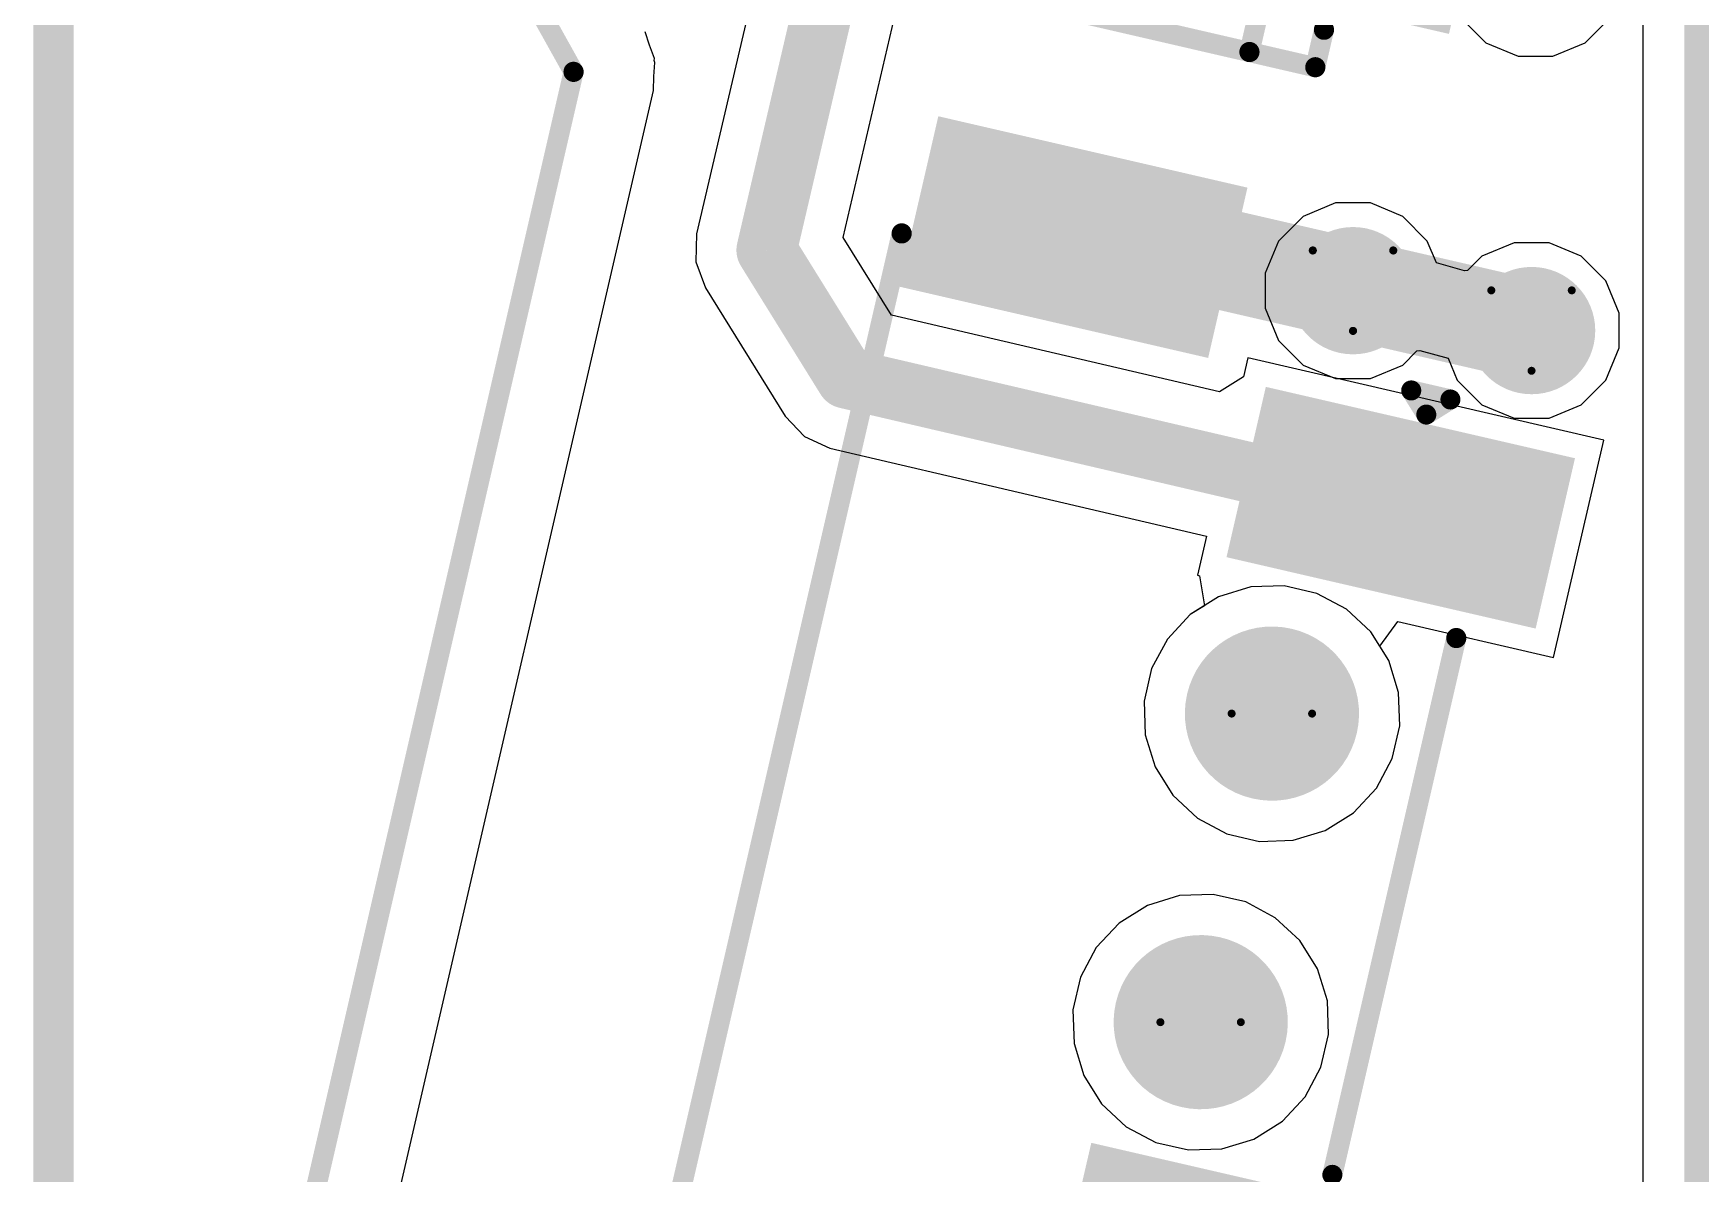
# Model space of a CAD drawing. Header units: inches. Extents: x -6 to 385, y -2 to 98.
# Drawn here: x -6.04 to 4.49, y 29.45 to 36.65 of the extents above; entities that cross this region are included whole.
import ezdxf

# ---------------------------------------------------------------- set-up
doc = ezdxf.new("R2010")
doc.units = ezdxf.units.IN
for name, color, linetype in [('Board outline', 216, 'Continuous'), ('Bottom Layer', 5, 'Continuous'), ('Bottom Overlay', 54, 'Continuous'), ('Bottom Paste', 16, 'Continuous'), ('Bottom Solder', 6, 'Continuous'), ('Dimensions', 6, 'Continuous'), ('Drill Drawing', 1, 'Continuous'), ('Layer 1', 16, 'Continuous'), ('Layer 2', 76, 'Continuous'), ('Pad Holes', 156, 'Continuous'), ('Top Layer', 1, 'Continuous'), ('Top Solder', 216, 'Continuous'), ('Via Holes', 16, 'Continuous')]:
    doc.layers.add(name, color=color, linetype=linetype)

# ---------------------------------------------------------------- blocks, each defined once
blk = doc.blocks.new('SOD_123__B__D____________B_77')
at = {"layer": 'Bottom Layer'}
for points in [[(-1.22, -0.53), (-2.15, -0.53), (-2.15, 0.53), (-1.22, 0.53)], [(2.15, -0.53), (1.22, -0.53), (1.22, 0.53), (2.15, 0.53)]]:
    blk.add_hatch(color=5, dxfattribs=at).paths.add_polyline_path(points)
at = {"layer": 'Bottom Paste'}
for points in [[(-1.22, -0.53), (-2.15, -0.53), (-2.15, 0.53), (-1.22, 0.53)], [(2.15, -0.53), (1.22, -0.53), (1.22, 0.53), (2.15, 0.53)]]:
    blk.add_hatch(color=16, dxfattribs=at).paths.add_polyline_path(points)
at = {"layer": 'Bottom Solder'}
for points in [[(-1.169, -0.581), (-2.201, -0.581), (-2.201, 0.581), (-1.169, 0.581)], [(2.201, -0.581), (1.169, -0.581), (1.169, 0.581), (2.201, 0.581)]]:
    blk.add_hatch(color=6, dxfattribs=at).paths.add_polyline_path(points)
at = {"layer": 'Bottom Overlay'}
for points in [[(-1.426, 0.733, 0.127, 0.127, 0), (-1.426, 0.976, 0.127, 0.127, 0)], [(-1.426, 0.976, 0.127, 0.127, 0), (1.426, 0.976, 0.127, 0.127, 0)], [(-1.017, -0.976, 0.127, 0.127, 0), (-1.017, 0.976, 0.127, 0.127, 0)], [(0.999, -0.976, 0.127, 0.127, 0), (0.999, 0.976, 0.127, 0.127, 0)], [(1.426, 0.733, 0.127, 0.127, 0), (1.426, 0.976, 0.127, 0.127, 0)], [(-0.381, 0.381, 0.127, 0.127, 0), (0, 0, 0.127, 0.127, 0)], [(-0.381, -0.381, 0.127, 0.127, 0), (-0.381, 0.381, 0.127, 0.127, 0)], [(0, -0.381, 0.127, 0.127, 0), (0, 0.381, 0.127, 0.127, 0)], [(0, 0, 0.127, 0.127, 0), (0.381, 0.381, 0.127, 0.127, 0)], [(0.381, -0.381, 0.127, 0.127, 0), (0.381, 0.381, 0.127, 0.127, 0)], [(-0.762, 0, 0.127, 0.127, 0), (0.762, 0, 0.127, 0.127, 0)], [(-0.381, -0.381, 0.127, 0.127, 0), (0, 0, 0.127, 0.127, 0)], [(0, 0, 0.127, 0.127, 0), (0.381, -0.381, 0.127, 0.127, 0)], [(-1.426, -0.976, 0.127, 0.127, 0), (-1.426, -0.733, 0.127, 0.127, 0)], [(1.426, -0.976, 0.127, 0.127, 0), (1.426, -0.733, 0.127, 0.127, 0)], [(-1.426, -0.976, 0.127, 0.127, 0), (1.426, -0.976, 0.127, 0.127, 0)]]:
    blk.add_lwpolyline(points, format="xyseb", dxfattribs=at)
for points in [[(-1.458, 0.976, 0.0635, 0.0635, 1), (-1.394, 0.976, 0.0635, 0.0635, 1)], [(-1.458, 0.976, 0.0635, 0.0635, 1), (-1.394, 0.976, 0.0635, 0.0635, 1)], [(-1.049, 0.976, 0.0635, 0.0635, 1), (-0.985, 0.976, 0.0635, 0.0635, 1)], [(0.967, 0.976, 0.0635, 0.0635, 1), (1.031, 0.976, 0.0635, 0.0635, 1)], [(1.394, 0.976, 0.0635, 0.0635, 1), (1.458, 0.976, 0.0635, 0.0635, 1)], [(1.394, 0.976, 0.0635, 0.0635, 1), (1.458, 0.976, 0.0635, 0.0635, 1)], [(-1.458, 0.733, 0.0635, 0.0635, 1), (-1.394, 0.733, 0.0635, 0.0635, 1)], [(1.394, 0.733, 0.0635, 0.0635, 1), (1.458, 0.733, 0.0635, 0.0635, 1)], [(-0.413, 0.381, 0.0635, 0.0635, 1), (-0.349, 0.381, 0.0635, 0.0635, 1)], [(-0.413, 0.381, 0.0635, 0.0635, 1), (-0.349, 0.381, 0.0635, 0.0635, 1)], [(-0.032, 0.381, 0.0635, 0.0635, 1), (0.032, 0.381, 0.0635, 0.0635, 1)], [(0.349, 0.381, 0.0635, 0.0635, 1), (0.413, 0.381, 0.0635, 0.0635, 1)], [(0.349, 0.381, 0.0635, 0.0635, 1), (0.413, 0.381, 0.0635, 0.0635, 1)], [(-0.794, 0, 0.0635, 0.0635, 1), (-0.73, 0, 0.0635, 0.0635, 1)], [(-0.032, 0, 0.0635, 0.0635, 1), (0.032, 0, 0.0635, 0.0635, 1)], [(-0.032, 0, 0.0635, 0.0635, 1), (0.032, 0, 0.0635, 0.0635, 1)], [(-0.032, 0, 0.0635, 0.0635, 1), (0.032, 0, 0.0635, 0.0635, 1)], [(-0.032, 0, 0.0635, 0.0635, 1), (0.032, 0, 0.0635, 0.0635, 1)], [(0.73, 0, 0.0635, 0.0635, 1), (0.794, 0, 0.0635, 0.0635, 1)], [(-0.413, -0.381, 0.0635, 0.0635, 1), (-0.349, -0.381, 0.0635, 0.0635, 1)], [(-0.413, -0.381, 0.0635, 0.0635, 1), (-0.349, -0.381, 0.0635, 0.0635, 1)], [(-0.032, -0.381, 0.0635, 0.0635, 1), (0.032, -0.381, 0.0635, 0.0635, 1)], [(0.349, -0.381, 0.0635, 0.0635, 1), (0.413, -0.381, 0.0635, 0.0635, 1)], [(0.349, -0.381, 0.0635, 0.0635, 1), (0.413, -0.381, 0.0635, 0.0635, 1)], [(-1.458, -0.733, 0.0635, 0.0635, 1), (-1.394, -0.733, 0.0635, 0.0635, 1)], [(1.394, -0.733, 0.0635, 0.0635, 1), (1.458, -0.733, 0.0635, 0.0635, 1)], [(-1.458, -0.976, 0.0635, 0.0635, 1), (-1.394, -0.976, 0.0635, 0.0635, 1)], [(-1.458, -0.976, 0.0635, 0.0635, 1), (-1.394, -0.976, 0.0635, 0.0635, 1)], [(-1.049, -0.976, 0.0635, 0.0635, 1), (-0.985, -0.976, 0.0635, 0.0635, 1)], [(0.967, -0.976, 0.0635, 0.0635, 1), (1.031, -0.976, 0.0635, 0.0635, 1)], [(1.394, -0.976, 0.0635, 0.0635, 1), (1.458, -0.976, 0.0635, 0.0635, 1)], [(1.394, -0.976, 0.0635, 0.0635, 1), (1.458, -0.976, 0.0635, 0.0635, 1)]]:
    blk.add_lwpolyline(points, format="xyseb", close=True, dxfattribs=at)
blk = doc.blocks.new('TP12422673_B_105')
at = {"layer": 'Bottom Layer'}
for points in [[(-2, 2.1), (-2, 0.3), (-2.9, 0.3), (-2.9, 2.1)], [(2.9, 2.1), (2.9, 0.3), (2, 0.3), (2, 2.1)], [(-3.2, -0.3), (-3.2, -2.1), (-4.1, -2.1), (-4.1, -0.3)], [(4.1, -0.3), (4.1, -2.1), (3.2, -2.1), (3.2, -0.3)]]:
    blk.add_hatch(color=5, dxfattribs=at).paths.add_polyline_path(points)
at = {"layer": 'Bottom Paste'}
for points in [[(-2, 2.1), (-2, 0.3), (-2.9, 0.3), (-2.9, 2.1)], [(2.9, 2.1), (2.9, 0.3), (2, 0.3), (2, 2.1)], [(-3.2, -0.3), (-3.2, -2.1), (-4.1, -2.1), (-4.1, -0.3)], [(4.1, -0.3), (4.1, -2.1), (3.2, -2.1), (3.2, -0.3)]]:
    blk.add_hatch(color=16, dxfattribs=at).paths.add_polyline_path(points)
at = {"layer": 'Bottom Solder'}
for points in [[(-1.898, 2.202), (-1.898, 0.198), (-3.002, 0.198), (-3.002, 2.202)], [(3.002, 2.202), (3.002, 0.198), (1.898, 0.198), (1.898, 2.202)], [(-3.098, -0.198), (-3.098, -2.202), (-4.202, -2.202), (-4.202, -0.198)], [(4.202, -0.198), (4.202, -2.202), (3.098, -2.202), (3.098, -0.198)]]:
    blk.add_hatch(color=6, dxfattribs=at).paths.add_polyline_path(points)
h = blk.add_hatch(color=6, dxfattribs=at)
edge = h.paths.add_edge_path()
edge.add_arc((-1, 0.7), 0.102, 0, 360)
h = blk.add_hatch(color=6, dxfattribs=at)
edge = h.paths.add_edge_path()
edge.add_arc((1, 0.7), 0.102, 0, 360)
at = {"layer": 'Pad Holes'}
h = blk.add_hatch(color=7, dxfattribs=at)
edge = h.paths.add_edge_path()
edge.add_arc((-1, 0.7), 0.55, 0, 360)
h = blk.add_hatch(color=7, dxfattribs=at)
edge = h.paths.add_edge_path()
edge.add_arc((1, 0.7), 0.55, 0, 360)
at = {"layer": 'Top Solder'}
h = blk.add_hatch(color=216, dxfattribs=at)
edge = h.paths.add_edge_path()
edge.add_arc((-1, 0.7), 0.102, 0, 360)
h = blk.add_hatch(color=216, dxfattribs=at)
edge = h.paths.add_edge_path()
edge.add_arc((1, 0.7), 0.102, 0, 360)
at = {"layer": 'Bottom Overlay'}
for points in [[(1.753, 1.727, 0.127, 0.127, 0), (-1.727, 1.727, 0.127, 0.127, 0)], [(-3.187, 1.098, 0.127, 0.127, 0), (-3.187, 1.352, 0.127, 0.127, 0)], [(-3.06, 1.225, 0.127, 0.127, 0), (-3.187, 1.352, 0.127, 0.127, 0)], [(-3.187, 1.098, 0.127, 0.127, 0), (-3.06, 1.225, 0.127, 0.127, 0)], [(3.531, -2.261, 0.127, 0.127, 0), (-3.429, -2.261, 0.127, 0.127, 0)]]:
    blk.add_lwpolyline(points, format="xyseb", dxfattribs=at)
for points in [[(-1.759, 1.727, 0.0635, 0.0635, 1), (-1.695, 1.727, 0.0635, 0.0635, 1)], [(1.721, 1.727, 0.0635, 0.0635, 1), (1.784, 1.727, 0.0635, 0.0635, 1)], [(-3.218, 1.352, 0.0635, 0.0635, 1), (-3.155, 1.352, 0.0635, 0.0635, 1)], [(-3.218, 1.352, 0.0635, 0.0635, 1), (-3.155, 1.352, 0.0635, 0.0635, 1)], [(-3.091, 1.225, 0.0635, 0.0635, 1), (-3.028, 1.225, 0.0635, 0.0635, 1)], [(-3.091, 1.225, 0.0635, 0.0635, 1), (-3.028, 1.225, 0.0635, 0.0635, 1)], [(-3.218, 1.098, 0.0635, 0.0635, 1), (-3.155, 1.098, 0.0635, 0.0635, 1)], [(-3.218, 1.098, 0.0635, 0.0635, 1), (-3.155, 1.098, 0.0635, 0.0635, 1)], [(-3.461, -2.261, 0.0635, 0.0635, 1), (-3.397, -2.261, 0.0635, 0.0635, 1)], [(3.499, -2.261, 0.0635, 0.0635, 1), (3.562, -2.261, 0.0635, 0.0635, 1)]]:
    blk.add_lwpolyline(points, format="xyseb", close=True, dxfattribs=at)

msp = doc.modelspace()

# ---------------------------------------------------------------- hatches: boundary and pattern name
at = {"layer": 'Bottom Layer'}
h = msp.add_hatch(color=5, dxfattribs=at)
edge = h.paths.add_edge_path()
edge.add_arc((2.291, 35.026), 0.3, 0, 360)
h = msp.add_hatch(color=5, dxfattribs=at)
edge = h.paths.add_edge_path()
edge.add_arc((3.419, 34.774), 0.3, 0, 360)
at = {"layer": 'Bottom Solder'}
h = msp.add_hatch(color=6, dxfattribs=at)
edge = h.paths.add_edge_path()
edge.add_arc((2.291, 35.026), 0.402, 0, 360)
h = msp.add_hatch(color=6, dxfattribs=at)
edge = h.paths.add_edge_path()
edge.add_arc((3.419, 34.774), 0.402, 0, 360)
at = {"layer": 'Layer 1'}
h = msp.add_hatch(color=16, dxfattribs=at)
edge = h.paths.add_edge_path()
edge.add_arc((2.291, 35.026), 0.3, 0, 360)
h = msp.add_hatch(color=16, dxfattribs=at)
edge = h.paths.add_edge_path()
edge.add_arc((3.419, 34.774), 0.3, 0, 360)
at = {"layer": 'Layer 2'}
h = msp.add_hatch(color=76, dxfattribs=at)
edge = h.paths.add_edge_path()
edge.add_arc((2.291, 35.026), 0.3, 0, 360)
h = msp.add_hatch(color=76, dxfattribs=at)
edge = h.paths.add_edge_path()
edge.add_arc((3.419, 34.774), 0.3, 0, 360)
at = {"layer": 'Top Layer'}
h = msp.add_hatch(color=1, dxfattribs=at)
edge = h.paths.add_edge_path()
edge.add_arc((2.291, 35.026), 0.3, 0, 360)
h = msp.add_hatch(color=1, dxfattribs=at)
edge = h.paths.add_edge_path()
edge.add_arc((3.419, 34.774), 0.3, 0, 360)
at = {"layer": 'Top Solder'}
h = msp.add_hatch(color=216, dxfattribs=at)
edge = h.paths.add_edge_path()
edge.add_arc((2.291, 35.026), 0.402, 0, 360)
h = msp.add_hatch(color=216, dxfattribs=at)
edge = h.paths.add_edge_path()
edge.add_arc((3.419, 34.774), 0.402, 0, 360)
at = {"layer": 'Via Holes'}
h = msp.add_hatch(color=7, dxfattribs=at)
edge = h.paths.add_edge_path()
edge.add_arc((2.291, 35.026), 0.15, 0, 360)
h = msp.add_hatch(color=7, dxfattribs=at)
edge = h.paths.add_edge_path()
edge.add_arc((3.419, 34.774), 0.15, 0, 360)

# ---------------------------------------------------------------- linework, layer by layer
at = {"layer": 'Board outline'}
for points in [[(-3.332, 37.664, 0.127, 0.127, 0), (-2.632, 36.408, 0.127, 0.127, 0)], [(-4.42, 28.661, 0.127, 0.127, 0), (-2.632, 36.408, 0.127, 0.127, 0)]]:
    msp.add_lwpolyline(points, format="xyseb", dxfattribs=at)
msp.add_lwpolyline([(-2.664, 36.408, 0.0635, 0.0635, 1), (-2.6, 36.408, 0.0635, 0.0635, 1)], format="xyseb", close=True, dxfattribs=at)
msp.add_lwpolyline([(-2.664, 36.408, 0.0635, 0.0635, 1), (-2.6, 36.408, 0.0635, 0.0635, 1)], format="xyseb", close=True, dxfattribs=at)
at = {"layer": 'Bottom Layer'}
for p, q in [((-1.407, 37.304), (-1.855, 35.385)), ((-0.929, 35.362), (-0.495, 37.223)), ((-2.152, 36.576), (-2.18, 36.66)), ((-2.121, 36.493), (-2.152, 36.576)), ((-2.125, 36.379), (-2.118, 36.467)), ((-2.122, 36.48), (-2.121, 36.493)), ((-2.118, 36.467), (-2.122, 36.48)), ((-2.127, 36.291), (-2.125, 36.379)), ((-3.916, 28.545), (-2.127, 36.291)), ((-1.855, 35.385), (-1.86, 35.208)), ((-1.855, 35.385), (-1.855, 35.385)), ((-0.624, 34.871), (-0.929, 35.362)), ((-1.86, 35.208), (-1.798, 35.043)), ((-1.798, 35.043), (-1.295, 34.233)), ((1.448, 34.388), (-0.624, 34.871)), ((1.626, 34.601), (1.599, 34.482)), ((3.875, 34.082), (1.626, 34.601)), ((1.599, 34.482), (1.448, 34.388)), ((-1.295, 34.233), (-1.174, 34.104)), ((-1.174, 34.104), (-1.013, 34.031)), ((-1.013, 34.031), (-1.013, 34.031)), ((-1.013, 34.031), (1.366, 33.476)), ((3.558, 32.71), (3.875, 34.082)), ((1.366, 33.476), (1.309, 33.229)), ((1.309, 33.229), (1.321, 33.226)), ((1.321, 33.226), (1.352, 33.036)), ((1.263, 32.981), (1.119, 32.826)), ((1.352, 33.036), (1.263, 32.981)), ((2.461, 32.781), (2.573, 32.937)), ((2.573, 32.937), (3.558, 32.71)), ((1.119, 32.826), (1.019, 32.639)), ((2.517, 32.691), (2.461, 32.781)), ((2.579, 32.489), (2.517, 32.691)), ((1.019, 32.639), (0.971, 32.433)), ((2.586, 32.277), (2.579, 32.489)), ((0.971, 32.433), (0.979, 32.221)), ((2.538, 32.071), (2.586, 32.277)), ((0.979, 32.221), (1.041, 32.019)), ((1.041, 32.019), (1.153, 31.839)), ((2.439, 31.884), (2.538, 32.071)), ((1.153, 31.839), (1.308, 31.695)), ((2.295, 31.729), (2.439, 31.884)), ((2.115, 31.617), (2.295, 31.729)), ((1.308, 31.695), (1.495, 31.595)), ((1.495, 31.595), (1.701, 31.548)), ((1.913, 31.555), (2.115, 31.617)), ((1.701, 31.548), (1.913, 31.555)), ((1.195, 31.206), (0.993, 31.144)), ((1.407, 31.213), (1.195, 31.206)), ((1.613, 31.166), (1.407, 31.213)), ((0.993, 31.144), (0.813, 31.032)), ((1.8, 31.066), (1.613, 31.166)), ((1.955, 30.922), (1.8, 31.066)), ((0.813, 31.032), (0.669, 30.877)), ((0.669, 30.877), (0.569, 30.69)), ((2.067, 30.742), (1.955, 30.922)), ((0.569, 30.69), (0.522, 30.484)), ((2.129, 30.54), (2.067, 30.742)), ((2.136, 30.328), (2.129, 30.54)), ((0.522, 30.484), (0.529, 30.272)), ((2.088, 30.122), (2.136, 30.328)), ((0.529, 30.272), (0.591, 30.07)), ((1.989, 29.935), (2.088, 30.122)), ((0.591, 30.07), (0.703, 29.89)), ((1.845, 29.78), (1.989, 29.935)), ((0.703, 29.89), (0.858, 29.746)), ((0.858, 29.746), (1.045, 29.647)), ((1.665, 29.668), (1.845, 29.78)), ((1.045, 29.647), (1.251, 29.599)), ((1.251, 29.599), (1.463, 29.606)), ((1.463, 29.606), (1.665, 29.668))]:
    msp.add_line(p, q, dxfattribs=at)
for points in [[(-1.413, 35.282, 0.381, 0.381, 0), (-0.758, 38.088, 0.381, 0.381, 0)], [(0.524, 35.364, 0.635, 0.635, 0), (1.232, 35.279, 0.635, 0.635, 0)], [(1.232, 35.279, 0.635, 0.635, 0), (2.293, 35.034, 0.635, 0.635, 0)], [(-1.413, 35.282, 0.381, 0.381, 0), (-0.91, 34.472, 0.381, 0.381, 0)], [(2.293, 35.034, 0.635, 0.635, 0), (3.419, 34.774, 0.635, 0.635, 0)], [(-0.91, 34.472, 0.381, 0.381, 0), (2.592, 33.655, 0.381, 0.381, 0)]]:
    msp.add_lwpolyline(points, format="xyseb", dxfattribs=at)
for points in [[(0.365, 35.364, 0.318, 0.318, 1), (0.682, 35.364, 0.318, 0.318, 1)], [(1.073, 35.279, 0.318, 0.318, 1), (1.391, 35.279, 0.318, 0.318, 1)], [(1.073, 35.279, 0.318, 0.318, 1), (1.391, 35.279, 0.318, 0.318, 1)], [(-1.508, 35.282, 0.191, 0.191, 1), (-1.318, 35.282, 0.191, 0.191, 1)], [(-1.508, 35.282, 0.191, 0.191, 1), (-1.318, 35.282, 0.191, 0.191, 1)], [(2.134, 35.034, 0.318, 0.318, 1), (2.451, 35.034, 0.318, 0.318, 1)], [(2.134, 35.034, 0.318, 0.318, 1), (2.451, 35.034, 0.318, 0.318, 1)], [(3.26, 34.774, 0.318, 0.318, 1), (3.577, 34.774, 0.318, 0.318, 1)], [(-1.005, 34.472, 0.191, 0.191, 1), (-0.815, 34.472, 0.191, 0.191, 1)], [(-1.005, 34.472, 0.191, 0.191, 1), (-0.815, 34.472, 0.191, 0.191, 1)], [(2.497, 33.655, 0.191, 0.191, 1), (2.687, 33.655, 0.191, 0.191, 1)]]:
    msp.add_lwpolyline(points, format="xyseb", close=True, dxfattribs=at)
at = {"layer": 'Dimensions'}
msp.add_lwpolyline([(-5.917, 22.8, 0.254, 0.254, 0), (-5.917, 65.024, 0.254, 0.254, 0)], format="xyseb", dxfattribs=at)
at = {"layer": 'Drill Drawing'}
for points in [[(2.037, 35.28, 0.0508, 0.0508, 0), (2.545, 35.28, 0.0508, 0.0508, 0)], [(2.037, 35.28, 0.0508, 0.0508, 0), (2.291, 34.772, 0.0508, 0.0508, 0)], [(2.291, 34.772, 0.0508, 0.0508, 0), (2.545, 35.28, 0.0508, 0.0508, 0)], [(3.165, 35.028, 0.0508, 0.0508, 0), (3.673, 35.028, 0.0508, 0.0508, 0)], [(3.165, 35.028, 0.0508, 0.0508, 0), (3.419, 34.52, 0.0508, 0.0508, 0)], [(3.419, 34.52, 0.0508, 0.0508, 0), (3.673, 35.028, 0.0508, 0.0508, 0)]]:
    msp.add_lwpolyline(points, format="xyseb", dxfattribs=at)
for points in [[(2.024, 35.28, 0.0254, 0.0254, 1), (2.05, 35.28, 0.0254, 0.0254, 1)], [(2.024, 35.28, 0.0254, 0.0254, 1), (2.05, 35.28, 0.0254, 0.0254, 1)], [(2.532, 35.28, 0.0254, 0.0254, 1), (2.558, 35.28, 0.0254, 0.0254, 1)], [(2.532, 35.28, 0.0254, 0.0254, 1), (2.558, 35.28, 0.0254, 0.0254, 1)], [(3.152, 35.028, 0.0254, 0.0254, 1), (3.177, 35.028, 0.0254, 0.0254, 1)], [(3.152, 35.028, 0.0254, 0.0254, 1), (3.177, 35.028, 0.0254, 0.0254, 1)], [(3.66, 35.028, 0.0254, 0.0254, 1), (3.685, 35.028, 0.0254, 0.0254, 1)], [(3.66, 35.028, 0.0254, 0.0254, 1), (3.685, 35.028, 0.0254, 0.0254, 1)], [(2.278, 34.772, 0.0254, 0.0254, 1), (2.304, 34.772, 0.0254, 0.0254, 1)], [(2.278, 34.772, 0.0254, 0.0254, 1), (2.304, 34.772, 0.0254, 0.0254, 1)], [(3.406, 34.52, 0.0254, 0.0254, 1), (3.431, 34.52, 0.0254, 0.0254, 1)], [(3.406, 34.52, 0.0254, 0.0254, 1), (3.431, 34.52, 0.0254, 0.0254, 1)], [(2.033, 32.355, 0.0508, 0.0508, 1), (1.525, 32.355, 0.0508, 0.0508, 1)], [(1.512, 32.355, 0.0254, 0.0254, 1), (1.537, 32.355, 0.0254, 0.0254, 1)], [(2.02, 32.355, 0.0254, 0.0254, 1), (2.045, 32.355, 0.0254, 0.0254, 1)], [(1.583, 30.406, 0.0508, 0.0508, 1), (1.075, 30.406, 0.0508, 0.0508, 1)], [(1.062, 30.406, 0.0254, 0.0254, 1), (1.087, 30.406, 0.0254, 0.0254, 1)], [(1.57, 30.406, 0.0254, 0.0254, 1), (1.595, 30.406, 0.0254, 0.0254, 1)]]:
    msp.add_lwpolyline(points, format="xyseb", close=True, dxfattribs=at)
at = {"layer": 'Layer 1'}
for p, q in [((-2.152, 36.576), (-2.18, 36.66)), ((-2.121, 36.493), (-2.152, 36.576)), ((-2.125, 36.379), (-2.118, 36.467)), ((-2.122, 36.48), (-2.121, 36.493)), ((-2.118, 36.467), (-2.122, 36.48)), ((-2.127, 36.291), (-2.125, 36.379)), ((-3.916, 28.545), (-2.127, 36.291)), ((1.442, 33.093), (1.263, 32.981)), ((1.645, 33.155), (1.442, 33.093)), ((1.856, 33.162), (1.645, 33.155)), ((2.063, 33.114), (1.856, 33.162)), ((2.25, 33.015), (2.063, 33.114)), ((1.263, 32.981), (1.119, 32.826)), ((2.404, 32.871), (2.25, 33.015)), ((2.517, 32.691), (2.404, 32.871)), ((1.119, 32.826), (1.019, 32.639)), ((2.579, 32.489), (2.517, 32.691)), ((1.019, 32.639), (0.971, 32.433)), ((2.586, 32.277), (2.579, 32.489)), ((0.971, 32.433), (0.979, 32.221)), ((2.538, 32.071), (2.586, 32.277)), ((0.979, 32.221), (1.041, 32.019)), ((1.041, 32.019), (1.153, 31.839)), ((2.439, 31.884), (2.538, 32.071)), ((1.153, 31.839), (1.308, 31.695)), ((2.295, 31.729), (2.439, 31.884)), ((2.115, 31.617), (2.295, 31.729)), ((1.308, 31.695), (1.495, 31.595)), ((1.495, 31.595), (1.701, 31.548)), ((1.913, 31.555), (2.115, 31.617)), ((1.701, 31.548), (1.913, 31.555)), ((1.195, 31.206), (0.993, 31.144)), ((1.407, 31.213), (1.195, 31.206)), ((1.613, 31.166), (1.407, 31.213)), ((0.993, 31.144), (0.813, 31.032)), ((1.8, 31.066), (1.613, 31.166)), ((1.955, 30.922), (1.8, 31.066)), ((0.813, 31.032), (0.669, 30.877)), ((0.669, 30.877), (0.569, 30.69)), ((2.067, 30.742), (1.955, 30.922)), ((0.569, 30.69), (0.522, 30.484)), ((2.129, 30.54), (2.067, 30.742)), ((2.136, 30.328), (2.129, 30.54)), ((0.522, 30.484), (0.529, 30.272)), ((2.088, 30.122), (2.136, 30.328)), ((0.529, 30.272), (0.591, 30.07)), ((1.989, 29.935), (2.088, 30.122)), ((0.591, 30.07), (0.703, 29.89)), ((1.845, 29.78), (1.989, 29.935)), ((0.703, 29.89), (0.858, 29.746)), ((0.858, 29.746), (1.045, 29.647)), ((1.665, 29.668), (1.845, 29.78)), ((1.045, 29.647), (1.251, 29.599)), ((1.251, 29.599), (1.463, 29.606)), ((1.463, 29.606), (1.665, 29.668))]:
    msp.add_line(p, q, dxfattribs=at)
at = {"layer": 'Layer 2'}
for p, q in [((-2.152, 36.576), (-2.18, 36.66)), ((2.975, 36.748), (3.13, 36.592)), ((3.758, 36.592), (3.914, 36.748)), ((-2.121, 36.493), (-2.152, 36.576)), ((3.13, 36.592), (3.334, 36.507)), ((3.554, 36.507), (3.758, 36.592)), ((-2.125, 36.379), (-2.118, 36.467)), ((-2.122, 36.48), (-2.121, 36.493)), ((-2.118, 36.467), (-2.122, 36.48)), ((3.334, 36.507), (3.554, 36.507)), ((-2.127, 36.291), (-2.125, 36.379)), ((-3.916, 28.545), (-2.127, 36.291)), ((1.977, 35.495), (1.821, 35.339)), ((2.181, 35.58), (1.977, 35.495)), ((2.401, 35.58), (2.181, 35.58)), ((2.605, 35.495), (2.401, 35.58)), ((2.76, 35.339), (2.605, 35.495)), ((1.821, 35.339), (1.737, 35.136)), ((2.818, 35.201), (2.76, 35.339)), ((3.308, 35.328), (3.105, 35.244)), ((3.529, 35.328), (3.308, 35.328)), ((3.732, 35.244), (3.529, 35.328)), ((2.995, 35.152), (2.818, 35.201)), ((3.105, 35.244), (3.015, 35.154)), ((3.888, 35.088), (3.732, 35.244)), ((1.737, 35.136), (1.737, 34.915)), ((3.015, 35.154), (2.995, 35.152)), ((3.973, 34.884), (3.888, 35.088)), ((1.737, 34.915), (1.821, 34.712)), ((3.973, 34.664), (3.973, 34.884)), ((1.821, 34.712), (1.977, 34.556)), ((2.694, 34.646), (2.714, 34.648)), ((2.714, 34.648), (2.891, 34.599)), ((3.888, 34.46), (3.973, 34.664)), ((1.977, 34.556), (2.181, 34.472)), ((2.401, 34.472), (2.605, 34.556)), ((2.605, 34.556), (2.694, 34.646)), ((2.891, 34.599), (2.949, 34.46)), ((2.181, 34.472), (2.401, 34.472)), ((2.949, 34.46), (3.105, 34.304)), ((3.732, 34.304), (3.888, 34.46)), ((3.105, 34.304), (3.308, 34.22)), ((3.529, 34.22), (3.732, 34.304)), ((3.308, 34.22), (3.529, 34.22)), ((1.442, 33.093), (1.263, 32.981)), ((1.645, 33.155), (1.442, 33.093)), ((1.856, 33.162), (1.645, 33.155)), ((2.063, 33.114), (1.856, 33.162)), ((2.25, 33.015), (2.063, 33.114)), ((1.263, 32.981), (1.119, 32.826)), ((2.404, 32.871), (2.25, 33.015)), ((2.517, 32.691), (2.404, 32.871)), ((1.119, 32.826), (1.019, 32.639)), ((2.579, 32.489), (2.517, 32.691)), ((1.019, 32.639), (0.971, 32.433)), ((2.586, 32.277), (2.579, 32.489)), ((0.971, 32.433), (0.979, 32.221)), ((2.538, 32.071), (2.586, 32.277)), ((0.979, 32.221), (1.041, 32.019)), ((1.041, 32.019), (1.153, 31.839)), ((2.439, 31.884), (2.538, 32.071)), ((1.153, 31.839), (1.308, 31.695)), ((2.295, 31.729), (2.439, 31.884)), ((2.115, 31.617), (2.295, 31.729)), ((1.308, 31.695), (1.495, 31.595)), ((1.495, 31.595), (1.701, 31.548)), ((1.913, 31.555), (2.115, 31.617)), ((1.701, 31.548), (1.913, 31.555)), ((1.195, 31.206), (0.993, 31.144)), ((1.407, 31.213), (1.195, 31.206)), ((1.613, 31.166), (1.407, 31.213)), ((0.993, 31.144), (0.813, 31.032)), ((1.8, 31.066), (1.613, 31.166)), ((1.955, 30.922), (1.8, 31.066)), ((0.813, 31.032), (0.669, 30.877)), ((0.669, 30.877), (0.569, 30.69)), ((2.067, 30.742), (1.955, 30.922)), ((0.569, 30.69), (0.522, 30.484)), ((2.129, 30.54), (2.067, 30.742)), ((2.136, 30.328), (2.129, 30.54)), ((0.522, 30.484), (0.529, 30.272)), ((2.088, 30.122), (2.136, 30.328)), ((0.529, 30.272), (0.591, 30.07)), ((1.989, 29.935), (2.088, 30.122)), ((0.591, 30.07), (0.703, 29.89)), ((1.845, 29.78), (1.989, 29.935)), ((0.703, 29.89), (0.858, 29.746)), ((0.858, 29.746), (1.045, 29.647)), ((1.665, 29.668), (1.845, 29.78)), ((1.045, 29.647), (1.251, 29.599)), ((1.251, 29.599), (1.463, 29.606)), ((1.463, 29.606), (1.665, 29.668))]:
    msp.add_line(p, q, dxfattribs=at)
at = {"layer": 'Top Layer'}
for p, q in [((4.122, 38.687), (4.122, 7.148)), ((-2.152, 36.576), (-2.18, 36.66)), ((-2.121, 36.493), (-2.152, 36.576)), ((-2.125, 36.379), (-2.118, 36.467)), ((-2.122, 36.48), (-2.121, 36.493)), ((-2.118, 36.467), (-2.122, 36.48)), ((-2.127, 36.291), (-2.125, 36.379)), ((-3.916, 28.545), (-2.127, 36.291)), ((1.442, 33.093), (1.263, 32.981)), ((1.645, 33.155), (1.442, 33.093)), ((1.856, 33.162), (1.645, 33.155)), ((2.063, 33.114), (1.856, 33.162)), ((2.25, 33.015), (2.063, 33.114)), ((1.263, 32.981), (1.119, 32.826)), ((2.404, 32.871), (2.25, 33.015)), ((2.517, 32.691), (2.404, 32.871)), ((1.119, 32.826), (1.019, 32.639)), ((2.579, 32.489), (2.517, 32.691)), ((1.019, 32.639), (0.971, 32.433)), ((2.586, 32.277), (2.579, 32.489)), ((0.971, 32.433), (0.979, 32.221)), ((2.538, 32.071), (2.586, 32.277)), ((0.979, 32.221), (1.041, 32.019)), ((1.041, 32.019), (1.153, 31.839)), ((2.439, 31.884), (2.538, 32.071)), ((1.153, 31.839), (1.308, 31.695)), ((2.295, 31.729), (2.439, 31.884)), ((2.115, 31.617), (2.295, 31.729)), ((1.308, 31.695), (1.495, 31.595)), ((1.495, 31.595), (1.701, 31.548)), ((1.913, 31.555), (2.115, 31.617)), ((1.701, 31.548), (1.913, 31.555)), ((1.195, 31.206), (0.993, 31.144)), ((1.407, 31.213), (1.195, 31.206)), ((1.613, 31.166), (1.407, 31.213)), ((0.993, 31.144), (0.813, 31.032)), ((1.8, 31.066), (1.613, 31.166)), ((1.955, 30.922), (1.8, 31.066)), ((0.813, 31.032), (0.669, 30.877)), ((0.669, 30.877), (0.569, 30.69)), ((2.067, 30.742), (1.955, 30.922)), ((0.569, 30.69), (0.522, 30.484)), ((2.129, 30.54), (2.067, 30.742)), ((2.136, 30.328), (2.129, 30.54)), ((0.522, 30.484), (0.529, 30.272)), ((2.088, 30.122), (2.136, 30.328)), ((0.529, 30.272), (0.591, 30.07)), ((1.989, 29.935), (2.088, 30.122)), ((0.591, 30.07), (0.703, 29.89)), ((1.845, 29.78), (1.989, 29.935)), ((0.703, 29.89), (0.858, 29.746)), ((0.858, 29.746), (1.045, 29.647)), ((1.665, 29.668), (1.845, 29.78)), ((1.045, 29.647), (1.251, 29.599)), ((1.251, 29.599), (1.463, 29.606)), ((1.463, 29.606), (1.665, 29.668))]:
    msp.add_line(p, q, dxfattribs=at)
msp.add_lwpolyline([(4.51, 7.148, 0.254, 0.254, 0), (4.51, 38.848, 0.254, 0.254, 0)], format="xyseb", dxfattribs=at)

# ---------------------------------------------------------------- block references
for name, p, rotation in [('SOD_123__B__D____________B_77', (0.883, 37.709), 347), ('TP12422673_B_105', (0.872, 31.538), 257)]:
    msp.add_blockref(name, p, dxfattribs=dict(rotation=rotation))

doc.saveas('drawing.dxf')
